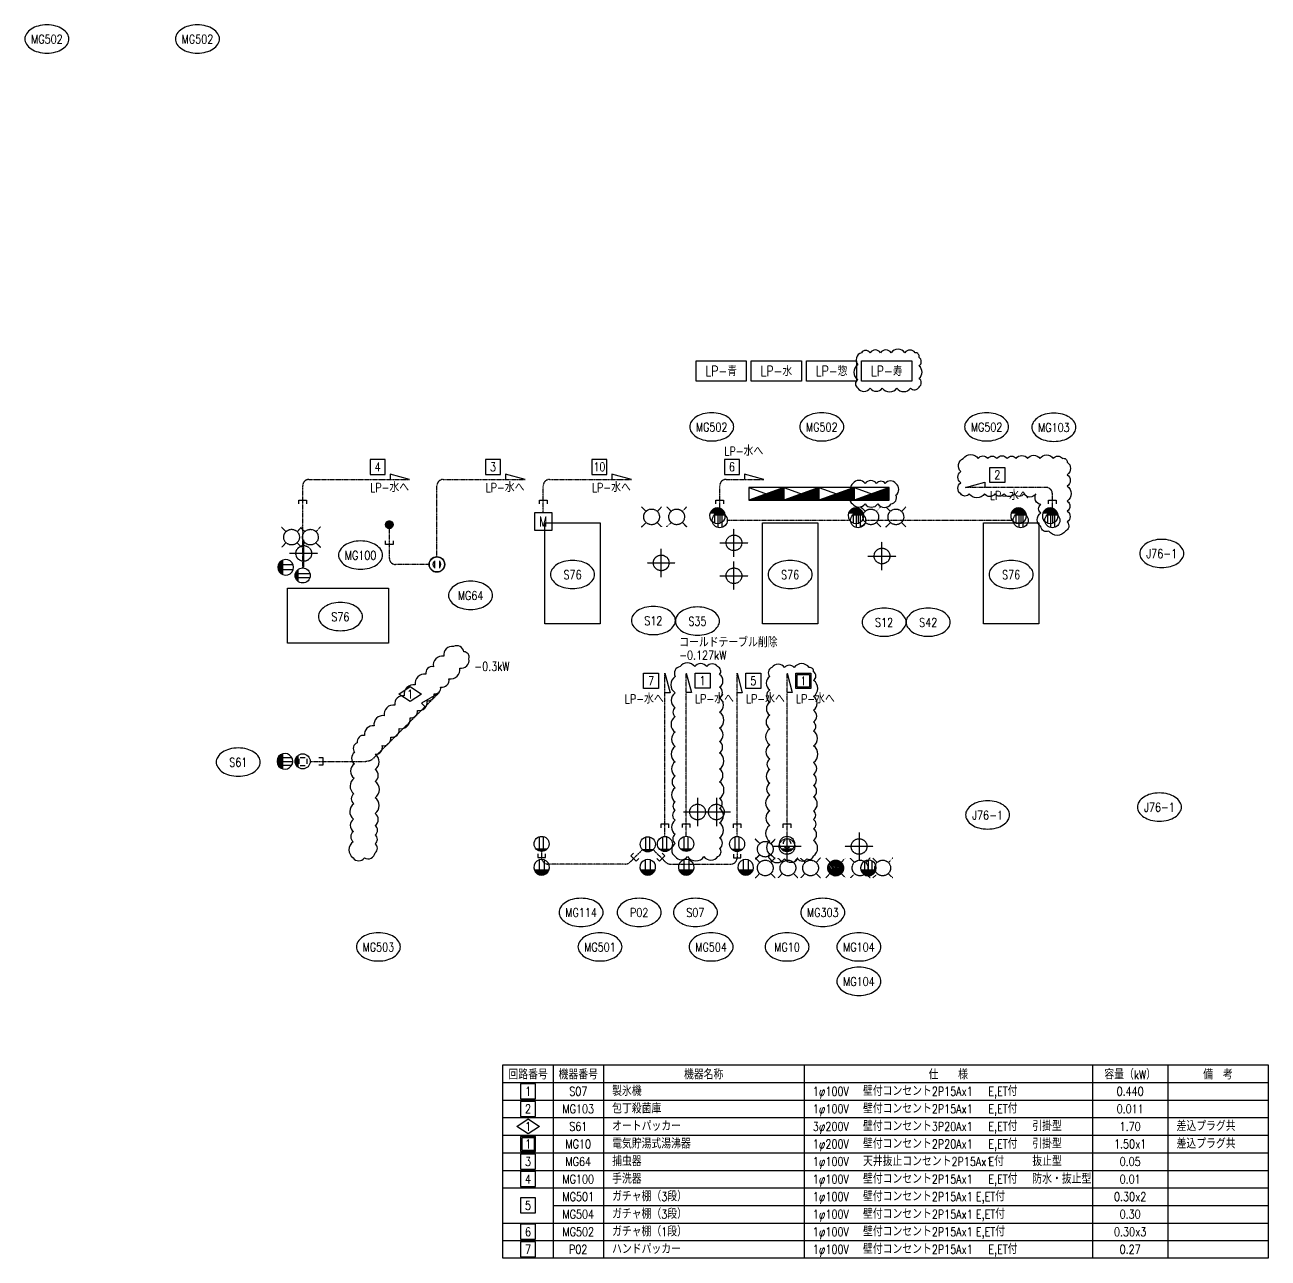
# Model space of a CAD drawing. Header units: millimetres. Extents: x -27087 to 36981, y 13799 to 34987.
# Drawn here: x 17010 to 26922, y 14482 to 24315 of the extents above; entities that cross this region are included whole.
import ezdxf
from ezdxf.enums import TextEntityAlignment as Align

# ---------------------------------------------------------------- set-up
doc = ezdxf.new("R2010")
doc.units = ezdxf.units.MM
doc.header["$LTSCALE"] = 0.2
doc.set_wipeout_variables(frame=1)
doc.linetypes.add('CENTER', pattern=[50.8, 31.75, -6.35, 6.35, -6.35])
doc.linetypes.add('HIDDEN', pattern=[9.525, 6.35, -3.175])
doc.layers.get('Defpoints').update_dxf_attribs({"color": 5})
for name, color, linetype in [('1_シンボル', 2, 'Continuous'), ('1_回路番号', 4, 'Continuous'), ('1_強調文字', 4, 'Continuous'), ('1_文字', 3, 'Continuous'), ('1_機器番号', 3, 'Continuous'), ('1_表', 7, 'Continuous'), ('1_配線_1', 1, 'Continuous'), ('1_配線_4', 1, 'CENTER'), ('A_什器', 9, 'HIDDEN')]:
    doc.layers.add(name, color=color, linetype=linetype)
doc.layers.add('1_追加変更', color=10, linetype='Continuous', plot=False)
doc.styles.get("Standard").update_dxf_attribs({"font": 'simplex.shx', "width": 0.8, "bigfont": 'extfont2.shx'})
pattern_1 = [(0, (-51500, -9750), (0, 3.175), [])]

# ---------------------------------------------------------------- blocks, each defined once
blk = doc.blocks.new('B-電灯動力盤 A')
at = {"linetype": 'ByBlock'}
h = blk.add_hatch(dxfattribs=at)
h.set_pattern_fill('LINE', color=0, style=0)
h.set_pattern_definition([(0, (-9500, -23375), (0, 3.175), [])])
h.paths.add_polyline_path([(350, 250), (-350, 0), (350, 0)])
at = {"color": 0, "linetype": 'ByBlock', "lineweight": -2}
blk.add_line((-350, 250), (350, 0), dxfattribs=at)
at = {"color": 0, "linetype": 'ByBlock'}
for p, q in [((350, 250), (-350, 0)), ((350, 250), (-350, 250)), ((-350, 250), (-350, 0)), ((350, 0), (350, 250)), ((-350, 0), (350, 0))]:
    blk.add_line(p, q, dxfattribs=at)
blk = doc.blocks.new('HAI100A')
for p, q in [((0, 112.5), (0, -112.5)), ((-112.5, 0), (112.5, 0))]:
    blk.add_line(p, q)
blk.add_circle((0, 0), 62.5)
blk = doc.blocks.new('KYUM00A')
for p, q in [((-79.5, 79.5), (-44.2, 44.2)), ((79.5, 79.5), (44.2, 44.2)), ((-44.2, -44.2), (-79.5, -79.5)), ((44.2, -44.2), (79.5, -79.5))]:
    blk.add_line(p, q)
blk.add_circle((0, 0), 62.5)
blk = doc.blocks.new('KYUY00A')
for p, q in [((-79.5, 79.5), (-44.2, 44.2)), ((-62.4, 2.6), (-2.6, 62.4)), ((-62.2, -6), (6, 62.2)), ((-61.2, 12.7), (-12.7, 61.2)), ((-61, -13.6), (13.6, 61)), ((-59, -20.5), (20.5, 59)), ((-56.9, 25.8), (-25.8, 56.9)), ((-56.5, -26.8), (26.8, 56.5)), ((-53.4, -32.5), (32.5, 53.4)), ((-49.8, -37.8), (37.8, 49.8)), ((-45.8, -42.6), (42.6, 45.8)), ((-41.3, -46.9), (46.9, 41.3)), ((-36.4, -50.8), (50.8, 36.4)), ((-31, -54.3), (54.3, 31)), ((-25.1, -57.2), (57.2, 25.1)), ((-18.7, -59.7), (59.7, 18.7)), ((-11.6, -61.4), (61.4, 11.6)), ((-3.7, -62.4), (62.4, 3.7)), ((79.5, 79.5), (44.2, 44.2)), ((-44.2, -44.2), (-79.5, -79.5)), ((5.2, -62.3), (62.3, -5.2)), ((15.9, -60.4), (60.4, -15.9)), ((30.8, -54.4), (54.4, -30.8)), ((44.2, -44.2), (79.5, -79.5))]:
    blk.add_line(p, q)
blk.add_circle((0, 0), 62.5)
blk = doc.blocks.new('INS-GJUIF')
at = {"color": 0}
blk.add_lwpolyline([(163.8, -40.1, 0.144506), (175.6, 0, 0.144506), (163.8, 40.1, 0.107176), (124.2, 79.5, 0.077741), (70.1, 103.4, 0.064924), (0, 112.5, 0.064924), (-70.1, 103.4, 0.077741), (-124.2, 79.5, 0.107176), (-163.8, 40.1, 0.144506), (-175.6, 0, 0.144506), (-163.8, -40.1, 0.107176), (-124.2, -79.5, 0.077741), (-70.1, -103.4, 0.064924), (0, -112.5, 0.064924), (70.1, -103.4, 0.077741), (124.2, -79.5, 0.107176), (163.8, -40.1)], format="xyb", dxfattribs=at)
blk = doc.blocks.new('O-ｺﾝｾﾝﾄ抜け止め')
at = {"color": 0, "linetype": 'ByBlock'}
blk.add_circle((0, 0), 150, dxfattribs=at)
for start, end in [(135, 225), (315, 45)]:
    blk.add_arc((0, 0), 80, start, end, dxfattribs=at)
blk = doc.blocks.new('O-ｺﾝｾﾝﾄW')
at = {"linetype": 'ByBlock'}
blk.add_hatch(color=0, dxfattribs=at).paths.add_polyline_path([(112, 50), (-112, 50, 0.447214)])
at = {"color": 0, "linetype": 'ByBlock'}
for p, q in [((-40, 50), (-40, 295)), ((40, 50), (40, 295)), ((-112, 50), (112, 50))]:
    blk.add_line(p, q, dxfattribs=at)
blk.add_circle((0, 150), 150, dxfattribs=at)
blk = doc.blocks.new('O-ｺﾝｾﾝﾄ引掛け3PE付')
at = {"linetype": 'ByBlock'}
h = blk.add_hatch(dxfattribs=at)
h.set_pattern_fill('LINE', color=0, style=0)
h.set_pattern_definition(pattern_1)
h.paths.add_polyline_path([(112, 50), (-112, 50, 0.447214)])
at = {"color": 0, "linetype": 'ByBlock'}
blk.add_line((-112, 50), (112, 50), dxfattribs=at)
blk.add_circle((0, 150), 150, dxfattribs=at)
for start, end in [(120, 180), (225, 315), (0, 60)]:
    blk.add_arc((0, 150), 80, start, end, dxfattribs=at)
blk = doc.blocks.new('3P20A_E')
at = {"linetype": 'ByBlock'}
h = blk.add_hatch(dxfattribs=at)
h.set_pattern_fill('LINE', color=0, style=0)
h.set_pattern_definition(pattern_1)
h.paths.add_polyline_path([(112, 50), (-112, 50, 0.447214)])
at = {"color": 0, "linetype": 'ByBlock'}
for p, q in [((-112, 50), (112, 50)), ((-80, 100), (-80, 200)), ((-50, 230), (50, 230)), ((-50, 70), (50, 70)), ((80, 100), (80, 200))]:
    blk.add_line(p, q, dxfattribs=at)
blk.add_circle((0, 150), 150, dxfattribs=at)
blk = doc.blocks.new('L-SW')
at = {"linetype": 'ByBlock'}
h = blk.add_hatch(dxfattribs=at)
h.set_pattern_fill('LINE', color=0, style=0)
h.set_pattern_definition([(0, (-30500, -9025), (0, 3.175), [])])
edge = h.paths.add_edge_path()
edge.add_arc((0, 75), 75, 0, 360)
at = {"color": 0, "linetype": 'ByBlock'}
blk.add_circle((0, 75), 75, dxfattribs=at)
blk = doc.blocks.new('水道計測')
at = {"color": 0, "linetype": 'HIDDEN'}
blk.add_lwpolyline([(-175, -175), (175, -175), (175, 175), (-175, 175)], close=True, dxfattribs=at)
at = {"color": 0, "width": 0.8}
blk.add_text('M', height=200, dxfattribs=at).set_placement((0, 0), align=Align.MIDDLE)
blk = doc.blocks.new('INS-GNCPY')
at = {"color": 0}
for p, q in [((-23.5, 37.4), (-62.5, -1.6)), ((-23.5, 46.2), (-62, 7.7)), ((-23.5, 28.6), (-61.7, -9.7)), ((-23.5, 19.7), (-60.2, -16.9)), ((-23.5, 55.1), (-59.5, 19.1)), ((-23.5, 10.9), (-57.9, -23.5)), ((-23.5, 2.1), (-55.1, -29.5)), ((-37.2, 50.2), (-50.2, 37.2)), ((-23.5, -57.9), (-23.5, 57.9)), ((59.2, 20), (-23.5, 20)), ((-23.5, -6.8), (-51.8, -35)), ((-23.5, -15.6), (-48, -40.1)), ((-23.5, -24.5), (-43.7, -44.7)), ((-23.5, -33.3), (-39, -48.8)), ((-23.5, -42.1), (-33.9, -52.5)), ((-23.5, -51), (-28.3, -55.7)), ((59.2, -20), (-23.5, -20))]:
    blk.add_line(p, q, dxfattribs=at)
for start, end in [(112.08613, 247.91387), (247.91387, 112.08613)]:
    blk.add_arc((0, 0), 62.5, start, end, dxfattribs=at)
blk = doc.blocks.new('INS-GVJ6B')
at = {"color": 0}
for p, q in [((-17.5, 44.5), (-62.5, -0.5)), ((-17.5, 53.3), (-61.9, 9)), ((-17.5, 35.6), (-61.9, -8.8)), ((-17.5, 26.8), (-60.4, -16.1)), ((-20.7, 59), (-59, 20.7)), ((-17.5, 18), (-58.2, -22.8)), ((-17.5, 9.1), (-55.5, -28.8)), ((-17.5, 0.3), (-52.2, -34.4)), ((-17.5, -60), (-17.5, 60)), ((-17.5, 30), (54.8, 30)), ((-17.5, 0), (62.5, 0)), ((-17.5, -8.6), (-48.4, -39.5)), ((-17.5, -17.4), (-44.2, -44.1)), ((-17.5, -26.2), (-39.6, -48.3)), ((-17.5, -35.1), (-34.5, -52.1)), ((-17.5, -43.9), (-29, -55.4)), ((-17.5, -52.8), (-22.9, -58.2)), ((-17.5, -30), (54.8, -30))]:
    blk.add_line(p, q, dxfattribs=at)
for start, end in [(106.2602, 253.7398), (253.7398, 106.2602)]:
    blk.add_arc((0, 0), 62.5, start, end, dxfattribs=at)
blk = doc.blocks.new('INS-GK18D')
at = {"color": 0}
for p, q in [((-30, -17.5), (-30, 54.8)), ((0, -17.5), (0, 62.5)), ((30, -17.5), (30, 54.8)), ((60, -17.5), (-60, -17.5)), ((-59, -20.7), (-20.7, -59)), ((-53.3, -17.5), (-9, -61.9)), ((-44.5, -17.5), (0.5, -62.5)), ((-35.6, -17.5), (8.8, -61.9)), ((-26.8, -17.5), (16.1, -60.4)), ((-18, -17.5), (22.8, -58.2)), ((-9.1, -17.5), (28.8, -55.5)), ((-0.3, -17.5), (34.4, -52.2)), ((8.6, -17.5), (39.5, -48.4)), ((17.4, -17.5), (44.1, -44.2)), ((26.2, -17.5), (48.3, -39.6)), ((35.1, -17.5), (52.1, -34.5)), ((43.9, -17.5), (55.4, -29)), ((52.8, -17.5), (58.2, -22.9))]:
    blk.add_line(p, q, dxfattribs=at)
for start, end in [(343.7398, 196.2602), (196.2602, 343.7398)]:
    blk.add_arc((0, 0), 62.5, start, end, dxfattribs=at)
blk = doc.blocks.new('INS-G78DR')
at = {"color": 0}
for p, q in [((-20, 59.2), (-20, -23.5)), ((20, 59.2), (20, -23.5)), ((57.9, -23.5), (-57.9, -23.5)), ((-55.1, -23.5), (-19.1, -59.5)), ((-50.2, -37.2), (-37.2, -50.2)), ((-46.2, -23.5), (-7.7, -62)), ((-37.4, -23.5), (1.6, -62.5)), ((-28.6, -23.5), (9.7, -61.7)), ((-19.7, -23.5), (16.9, -60.2)), ((-10.9, -23.5), (23.5, -57.9)), ((-2.1, -23.5), (29.5, -55.1)), ((6.8, -23.5), (35, -51.8)), ((15.6, -23.5), (40.1, -48)), ((24.5, -23.5), (44.7, -43.7)), ((33.3, -23.5), (48.8, -39)), ((42.1, -23.5), (52.5, -33.9)), ((51, -23.5), (55.7, -28.3))]:
    blk.add_line(p, q, dxfattribs=at)
for start, end in [(337.91387, 202.08613), (202.08613, 337.91387)]:
    blk.add_arc((0, 0), 62.5, start, end, dxfattribs=at)
blk = doc.blocks.new('INS-G7YEG')
at = {"color": 0}
for p, q in [((-20, 30), (-20, -30)), ((20, 30), (20, -30))]:
    blk.add_line(p, q, dxfattribs=at)
blk.add_circle((0, 0), 62.5, dxfattribs=at)
blk = doc.blocks.new('INS-G4YXN')
at = {"color": 0}
for p, q in [((-20, 59.2), (-20, -23.5)), ((20, 59.2), (20, -23.5)), ((57.9, -23.5), (-57.9, -23.5)), ((-55.1, -23.5), (-19.1, -59.5)), ((-50.2, -37.2), (-37.2, -50.2)), ((-46.2, -23.5), (-7.7, -62)), ((-37.4, -23.5), (1.6, -62.5)), ((-28.6, -23.5), (9.7, -61.7)), ((-19.7, -23.5), (16.9, -60.2)), ((-10.9, -23.5), (23.5, -57.9)), ((-2.1, -23.5), (29.5, -55.1)), ((6.8, -23.5), (35, -51.8)), ((15.6, -23.5), (40.1, -48)), ((24.5, -23.5), (44.7, -43.7)), ((33.3, -23.5), (48.8, -39)), ((42.1, -23.5), (52.5, -33.9)), ((51, -23.5), (55.7, -28.3))]:
    blk.add_line(p, q, dxfattribs=at)
for start, end in [(337.91387, 202.08613), (202.08613, 337.91387)]:
    blk.add_arc((0, 0), 62.5, start, end, dxfattribs=at)
blk = doc.blocks.new('INS-G5W98')
at = {"color": 0}
for p, q in [((-20, 59.2), (-20, -23.5)), ((20, 59.2), (20, -23.5)), ((57.9, -23.5), (-57.9, -23.5)), ((-55.1, -23.5), (-19.1, -59.5)), ((-50.2, -37.2), (-37.2, -50.2)), ((-46.2, -23.5), (-7.7, -62)), ((-37.4, -23.5), (1.6, -62.5)), ((-28.6, -23.5), (9.7, -61.7)), ((-19.7, -23.5), (16.9, -60.2)), ((-10.9, -23.5), (23.5, -57.9)), ((-2.1, -23.5), (29.5, -55.1)), ((6.8, -23.5), (35, -51.8)), ((15.6, -23.5), (40.1, -48)), ((24.5, -23.5), (44.7, -43.7)), ((33.3, -23.5), (48.8, -39)), ((42.1, -23.5), (52.5, -33.9)), ((51, -23.5), (55.7, -28.3))]:
    blk.add_line(p, q, dxfattribs=at)
for start, end in [(337.91387, 202.08613), (202.08613, 337.91387)]:
    blk.add_arc((0, 0), 62.5, start, end, dxfattribs=at)
blk = doc.blocks.new('INS-G92WH')
at = {"color": 0}
for p, q in [((-57.9, 23.5), (57.9, 23.5)), ((-51, 23.5), (-55.7, 28.3)), ((-42.1, 23.5), (-52.5, 33.9)), ((-33.3, 23.5), (-48.8, 39)), ((-24.5, 23.5), (-44.7, 43.7)), ((-15.6, 23.5), (-40.1, 48)), ((-6.8, 23.5), (-35, 51.8)), ((2.1, 23.5), (-29.5, 55.1)), ((10.9, 23.5), (-23.5, 57.9)), ((-20, -59.2), (-20, 23.5)), ((19.7, 23.5), (-16.9, 60.2)), ((28.6, 23.5), (-9.7, 61.7)), ((37.4, 23.5), (-1.6, 62.5)), ((46.2, 23.5), (7.7, 62)), ((55.1, 23.5), (19.1, 59.5)), ((20, -59.2), (20, 23.5)), ((50.2, 37.2), (37.2, 50.2))]:
    blk.add_line(p, q, dxfattribs=at)
for start, end in [(157.91387, 22.08613), (22.08613, 157.91387)]:
    blk.add_arc((0, 0), 62.5, start, end, dxfattribs=at)
blk = doc.blocks.new('INS-G565U')
at = {"color": 0}
for p, q in [((-57.9, 23.5), (57.9, 23.5)), ((-51, 23.5), (-55.7, 28.3)), ((-42.1, 23.5), (-52.5, 33.9)), ((-33.3, 23.5), (-48.8, 39)), ((-24.5, 23.5), (-44.7, 43.7)), ((-15.6, 23.5), (-40.1, 48)), ((-6.8, 23.5), (-35, 51.8)), ((2.1, 23.5), (-29.5, 55.1)), ((10.9, 23.5), (-23.5, 57.9)), ((-20, -59.2), (-20, 23.5)), ((19.7, 23.5), (-16.9, 60.2)), ((28.6, 23.5), (-9.7, 61.7)), ((37.4, 23.5), (-1.6, 62.5)), ((46.2, 23.5), (7.7, 62)), ((55.1, 23.5), (19.1, 59.5)), ((20, -59.2), (20, 23.5)), ((50.2, 37.2), (37.2, 50.2))]:
    blk.add_line(p, q, dxfattribs=at)
for start, end in [(157.91387, 22.08613), (22.08613, 157.91387)]:
    blk.add_arc((0, 0), 62.5, start, end, dxfattribs=at)
blk = doc.blocks.new('INS-GZ8LR')
at = {"color": 0}
for p, q in [((-57.9, 23.5), (57.9, 23.5)), ((-51, 23.5), (-55.7, 28.3)), ((-42.1, 23.5), (-52.5, 33.9)), ((-33.3, 23.5), (-48.8, 39)), ((-24.5, 23.5), (-44.7, 43.7)), ((-15.6, 23.5), (-40.1, 48)), ((-6.8, 23.5), (-35, 51.8)), ((2.1, 23.5), (-29.5, 55.1)), ((10.9, 23.5), (-23.5, 57.9)), ((-20, -59.2), (-20, 23.5)), ((19.7, 23.5), (-16.9, 60.2)), ((28.6, 23.5), (-9.7, 61.7)), ((37.4, 23.5), (-1.6, 62.5)), ((46.2, 23.5), (7.7, 62)), ((55.1, 23.5), (19.1, 59.5)), ((20, -59.2), (20, 23.5)), ((50.2, 37.2), (37.2, 50.2))]:
    blk.add_line(p, q, dxfattribs=at)
for start, end in [(157.91387, 22.08613), (22.08613, 157.91387)]:
    blk.add_arc((0, 0), 62.5, start, end, dxfattribs=at)
blk = doc.blocks.new('INS-G773T')
at = {"color": 0}
for p, q in [((-57.9, 23.5), (57.9, 23.5)), ((-51, 23.5), (-55.7, 28.3)), ((-42.1, 23.5), (-52.5, 33.9)), ((-33.3, 23.5), (-48.8, 39)), ((-24.5, 23.5), (-44.7, 43.7)), ((-15.6, 23.5), (-40.1, 48)), ((-6.8, 23.5), (-35, 51.8)), ((2.1, 23.5), (-29.5, 55.1)), ((10.9, 23.5), (-23.5, 57.9)), ((-20, -59.2), (-20, 23.5)), ((19.7, 23.5), (-16.9, 60.2)), ((28.6, 23.5), (-9.7, 61.7)), ((37.4, 23.5), (-1.6, 62.5)), ((46.2, 23.5), (7.7, 62)), ((55.1, 23.5), (19.1, 59.5)), ((20, -59.2), (20, 23.5)), ((50.2, 37.2), (37.2, 50.2))]:
    blk.add_line(p, q, dxfattribs=at)
for start, end in [(157.91387, 22.08613), (22.08613, 157.91387)]:
    blk.add_arc((0, 0), 62.5, start, end, dxfattribs=at)
blk = doc.blocks.new('INS-G8M19')
at = {"color": 0}
for p, q in [((-20, 59.2), (-20, -23.5)), ((20, 59.2), (20, -23.5)), ((57.9, -23.5), (-57.9, -23.5)), ((-55.1, -23.5), (-19.1, -59.5)), ((-50.2, -37.2), (-37.2, -50.2)), ((-46.2, -23.5), (-7.7, -62)), ((-37.4, -23.5), (1.6, -62.5)), ((-28.6, -23.5), (9.7, -61.7)), ((-19.7, -23.5), (16.9, -60.2)), ((-10.9, -23.5), (23.5, -57.9)), ((-2.1, -23.5), (29.5, -55.1)), ((6.8, -23.5), (35, -51.8)), ((15.6, -23.5), (40.1, -48)), ((24.5, -23.5), (44.7, -43.7)), ((33.3, -23.5), (48.8, -39)), ((42.1, -23.5), (52.5, -33.9)), ((51, -23.5), (55.7, -28.3))]:
    blk.add_line(p, q, dxfattribs=at)
for start, end in [(337.91387, 202.08613), (202.08613, 337.91387)]:
    blk.add_arc((0, 0), 62.5, start, end, dxfattribs=at)

msp = doc.modelspace()

# ---------------------------------------------------------------- linework, layer by layer
at = {"layer": '1_回路番号'}
for points in [[(20961.7, 15752), (21081.7, 15752), (21081.7, 15872), (20961.7, 15872)], [(20961.7, 15612), (21081.7, 15612), (21081.7, 15732), (20961.7, 15732)], [(21021.7, 15472), (20931.7, 15532), (21021.7, 15592), (21111.7, 15532), (21021.7, 15472)], [(20961.7, 15332), (21081.7, 15332), (21081.7, 15452), (20961.7, 15452)], [(20971.7, 15342), (21071.7, 15342), (21071.7, 15442), (20971.7, 15442)], [(20961.7, 15192), (21081.7, 15192), (21081.7, 15312), (20961.7, 15312)], [(20961.7, 15052), (21081.7, 15052), (21081.7, 15172), (20961.7, 15172)], [(20961.7, 14842), (21081.7, 14842), (21081.7, 14962), (20961.7, 14962)], [(20961.7, 14632), (21081.7, 14632), (21081.7, 14752), (20961.7, 14752)], [(20961.7, 14492), (21081.7, 14492), (21081.7, 14612), (20961.7, 14612)]]:
    msp.add_lwpolyline(points, close=True, dxfattribs=at)
at = {"layer": '1_表', "color": 3}
for p, q in [((21221.7, 16022), (21221.7, 14482)), ((21621.7, 16022), (21621.7, 14482)), ((23221.7, 16022), (23221.7, 14482)), ((25521.7, 16022), (25521.7, 14482)), ((26121.7, 16022), (26121.7, 14482))]:
    msp.add_line(p, q, dxfattribs=at)
at = {"layer": '1_表'}
for p, q in [((20821.7, 15882), (26921.7, 15882)), ((20821.7, 15742), (26921.7, 15742)), ((20821.7, 15602), (26921.7, 15602)), ((20821.7, 15462), (26921.7, 15462)), ((20821.7, 15322), (26921.7, 15322)), ((20821.7, 15182), (26921.7, 15182)), ((20821.7, 15042), (26921.7, 15042)), ((21221.7, 14902), (26921.7, 14902)), ((20821.7, 14762), (26921.7, 14762)), ((20821.7, 14622), (26921.7, 14622))]:
    msp.add_line(p, q, dxfattribs=at)
at = {"layer": '1_表', "color": 2}
msp.add_lwpolyline([(26921.7, 16022), (26921.7, 14482), (20821.7, 14482), (20821.7, 16022)], close=True, dxfattribs=at)
at = {"layer": '1_追加変更'}
for points in [[(23608.7, 20495.4, 0.520567), (23708.3, 20495.4, 0.520567), (23809.8, 20495.4, 0.520567), (23915.2, 20495.4, 0.520567), (23953.8, 20565.1, 0.520567), (23953.4, 20657.5, 0.520567), (23869.3, 20657.5, 0.520567), (23800.5, 20657.5, 0.520567), (23708.4, 20657.5, 0.520567), (23611.3, 20657.5, 0.520567), (23608.7, 20590.2, 0.520567)], [(22194.2, 17683.6, 0.520567), (22293.9, 17683.6, 0.520567), (22423.8, 17683.6, 0.520567), (22535.7, 17683.6, 0.520567), (22549, 17748.9, 0.520567), (22549, 17832.9, 0.520567), (22549, 17953, 0.520567), (22549, 18067.5, 0.520567), (22549, 18147.7, 0.520567), (22549, 18280.5, 0.520567), (22549, 18381.2, 0.520567), (22549, 18509.8, 0.520567), (22549, 18601.2, 0.520567), (22549, 18706.8, 0.520567), (22549, 18835.2, 0.520567), (22549, 18948.1, 0.520567), (22549, 19033.8, 0.520567), (22549, 19135.2, 0.520567), (22532.3, 19197.8, 0.520567), (22445.8, 19197.8, 0.520567), (22350, 19197.8, 0.520567), (22233.6, 19197.8, 0.520567), (22194.2, 19119.6, 0.520567), (22194.2, 18988.2, 0.520567), (22194.2, 18870.3, 0.520567), (22194.2, 18800.1, 0.520567), (22194.2, 18674.6, 0.520567), (22194.2, 18562.2, 0.520567), (22194.2, 18438, 0.520567), (22194.2, 18326.5, 0.520567), (22194.2, 18232.8, 0.520567), (22194.2, 18120.2, 0.520567), (22194.2, 18053, 0.520567), (22194.2, 17972.7, 0.520567), (22194.2, 17862.2, 0.520567), (22194.2, 17787.6, 0.520567)]]:
    msp.add_lwpolyline(points, format="xyb", close=True, dxfattribs=at)
at = {"layer": '1_配線_1'}
for points in [[(20077.4, 20690.3), (19922.8, 20731.8), (19922.8, 20690.3)], [(20997.5, 20690.3), (20842.9, 20731.8), (20842.9, 20690.3)], [(21845.2, 20690.3), (21690.7, 20731.8), (21690.7, 20690.3)], [(22901, 20690.3), (22746.5, 20731.8), (22746.5, 20690.3)], [(24508.4, 20626.9), (24663, 20668.3), (24663, 20626.9)], [(19194.8, 20494.9), (19194.8, 20524.9), (19254.8, 20524.9), (19254.8, 20494.9)], [(21112.6, 20494.9), (21112.6, 20524.9), (21172.6, 20524.9), (21172.6, 20494.9)], [(22519.7, 20494.9), (22519.7, 20524.9), (22579.7, 20524.9), (22579.7, 20494.9)], [(25171.4, 20494.9), (25171.4, 20524.9), (25231.4, 20524.9), (25231.4, 20494.9)], [(19945.6, 20200.6), (19945.6, 20170.6), (19885.6, 20170.6), (19885.6, 20200.6)], [(22112.6, 19144.8), (22154, 18990.3), (22112.6, 18990.3)], [(22282.5, 19145.9), (22324, 18991.4), (22282.5, 18991.4)], [(22688.4, 19144.8), (22729.8, 18990.3), (22688.4, 18990.3)], [(23086.4, 19145.9), (23127.8, 18991.4), (23086.4, 18991.4)], [(20309.6, 18987.6), (20171, 18907.6), (20200.3, 18878.3)], [(19354.8, 18472.8), (19384.8, 18472.8), (19384.8, 18412.8), (19354.8, 18412.8)], [(22082.5, 17913.9), (22082.5, 17943.9), (22142.5, 17943.9), (22142.5, 17913.9)], [(22252.5, 17915), (22252.5, 17945), (22312.5, 17945), (22312.5, 17915)], [(22658.4, 17913.9), (22658.4, 17943.9), (22718.4, 17943.9), (22718.4, 17913.9)], [(23056.3, 17914), (23056.3, 17944), (23116.3, 17944), (23116.3, 17914)], [(21099.6, 17704.9), (21099.6, 17674.9), (21159.6, 17674.9), (21159.6, 17704.9)], [(21863.1, 17710.7), (21841.9, 17689.5), (21884.4, 17647), (21905.6, 17668.3)], [(22089.5, 17710.7), (22110.7, 17689.5), (22068.3, 17647), (22047.1, 17668.3)], [(22658.4, 17703.9), (22658.4, 17673.9), (22718.4, 17673.9), (22718.4, 17703.9)]]:
    msp.add_lwpolyline(points, dxfattribs=at)
at = {"layer": '1_配線_4'}
for p, q in [((19224.8, 19984.9), (19224.8, 20640.3)), ((19274.8, 20690.3), (20077.4, 20690.3)), ((20294.9, 20072.7), (20294.9, 20640.3)), ((20344.9, 20690.3), (20997.5, 20690.3)), ((21142.6, 20424.9), (21142.6, 20640.3)), ((21192.6, 20690.3), (21845.2, 20690.3)), ((22549.7, 20424.9), (22549.7, 20640.3)), ((22599.7, 20690.3), (22901, 20690.3)), ((25151.4, 20626.9), (24508.4, 20626.9)), ((25201.4, 20424.9), (25201.4, 20576.9)), ((22609.7, 20364.9), (23592.5, 20364.9)), ((23712.5, 20364.9), (24889.1, 20364.9)), ((19915.5, 20300.6), (19915.5, 20062.7)), ((20234.9, 20012.7), (19965.5, 20012.7)), ((22112.6, 17843.9), (22112.6, 19144.8)), ((22282.5, 17845), (22282.5, 19145.9)), ((22688.4, 17843.9), (22688.4, 19144.8)), ((23086.4, 17845), (23086.4, 19145.9)), ((19794.1, 18472.1), (20309.6, 18987.6)), ((19284.8, 18442.8), (19723.4, 18442.8)), ((21129.6, 17724.9), (21129.6, 17673.9)), ((21933.9, 17738.9), (21833.5, 17638.5)), ((22018.8, 17738.9), (22119.2, 17638.5)), ((22688.4, 17723.9), (22688.4, 17673.9)), ((21798.1, 17623.9), (21179.6, 17623.9)), ((22154.5, 17623.9), (22638.4, 17623.9))]:
    msp.add_line(p, q, dxfattribs=at)
for centre, radius, start, end in [((19274.8, 20640.3), 50, 90, 180), ((20344.9, 20640.3), 50, 90, 180), ((21192.6, 20640.3), 50, 90, 180), ((22599.7, 20640.3), 50, 90, 180), ((25151.4, 20576.9), 50, 0, 90), ((19965.5, 20062.7), 50, 180, 270), ((19723.4, 18542.8), 100, 270, 315), ((21179.6, 17673.9), 50, 180, 270), ((22638.4, 17673.9), 50, 270, 0), ((21798.1, 17673.9), 50, 270, 315), ((22154.5, 17673.9), 50, 225, 270)]:
    msp.add_arc(centre, radius, start, end, dxfattribs=at)
at = {"layer": 'A_什器', "linetype": 'Continuous'}
for points in [[(21156.5, 19538.6), (21156.5, 20344.6), (21596.5, 20344.6), (21596.5, 19538.6)], [(22891.4, 19538.6), (22891.4, 20344.6), (23331.4, 20344.6), (23331.4, 19538.6)], [(24653.3, 19538.6), (24653.3, 20344.6), (25093.3, 20344.6), (25093.3, 19538.6)], [(19909.4, 19384.2), (19103.4, 19384.2), (19103.4, 19824.2), (19909.4, 19824.2)]]:
    msp.add_lwpolyline(points, close=True, dxfattribs=at)

# ---------------------------------------------------------------- block references
at = {"layer": '1_シンボル', "linetype": 'Continuous', "xscale": 0.4, "yscale": 0.4, "zscale": 0.4}
for p in [(22920.8, 20525), (23200.8, 20525), (23480.8, 20525), (23760.8, 20525)]:
    msp.add_blockref('B-電灯動力盤 A', p, dxfattribs=at)
at = {"layer": '1_シンボル', "color": 7, "xscale": 0.4, "yscale": 0.4, "zscale": 0.4}
msp.add_blockref('水道計測', (21142.6, 20354.9), dxfattribs=at)
at = {"layer": '1_シンボル', "linetype": 'Continuous', "lineweight": 0, "xscale": 0.4, "yscale": 0.4, "zscale": 0.4}
for p, rotation in [((22549.7, 20424.9), 180), ((23652.5, 20424.9), 180), ((24949.1, 20424.9), 180), ((25201.4, 20424.9), 180), ((19164.8, 19924.9), 270)]:
    msp.add_blockref('O-ｺﾝｾﾝﾄW', p, dxfattribs=dict(at, rotation=rotation))
at = {"layer": '1_シンボル', "xscale": 0.4, "yscale": 0.4, "zscale": 0.4}
for name, p in [('L-SW', (19915.5, 20300.6)), ('O-ｺﾝｾﾝﾄ抜け止め', (20294.9, 20012.7))]:
    msp.add_blockref(name, p, dxfattribs=at)
at = {"layer": '1_シンボル', "xscale": 0.4, "yscale": 0.4, "zscale": 0.4, "rotation": 270}
msp.add_blockref('3P20A_E', (19164.8, 18442.8), dxfattribs=at)
at = {"layer": '1_シンボル', "linetype": 'Continuous', "lineweight": 0, "xscale": 0.4, "yscale": 0.4, "zscale": 0.4}
for p in [(21129.6, 17724.9), (21976.3, 17721.3), (22112.6, 17723.9), (22282.5, 17725), (22688.4, 17723.9)]:
    msp.add_blockref('O-ｺﾝｾﾝﾄW', p, dxfattribs=at)
at = {"layer": '1_シンボル', "lineweight": -2, "xscale": 0.4, "yscale": 0.4, "zscale": 0.4}
msp.add_blockref('O-ｺﾝｾﾝﾄ引掛け3PE付', (23086.4, 17725), dxfattribs=at)
at = {"layer": '1_機器番号'}
for p in [(17185.6, 24202.2), (18385.6, 24202.2), (22485.6, 21109.7), (23362.9, 21109.7), (24677.3, 21109.7), (25213.5, 21106.3), (19686.1, 20087.2), (26073.5, 20100.2), (21376.2, 19932.6), (23111.1, 19932.6), (24873, 19932.6), (20563.4, 19766.4), (19525.5, 19596.8), (22020.8, 19565.6), (22372.1, 19561.1), (23860.2, 19552.3), (24211.5, 19552.3), (18711, 18436.9), (26055, 18078.3), (24685.4, 18015.5), (21444.4, 17238.7), (21907.7, 17238.7), (22355.7, 17238.7), (23371.2, 17238.7), (19828.3, 16963.7), (21595.1, 16963.7), (22480.7, 16963.7), (23086.4, 16963.7), (23659.2, 16963.7), (23659.2, 16688.7)]:
    msp.add_blockref('INS-GJUIF', p, dxfattribs=at)
at = {"layer": 'A_什器'}
for name, p, rotation in [('KYUM00A', (22006.2, 20392), 90), ('KYUM00A', (22206.2, 20392), 90), ('KYUM00A', (23753.9, 20392), 89.99999999999999), ('KYUM00A', (23953.9, 20392), 89.99999999999999), ('HAI100A', (22663.1, 20185), 90), ('HAI100A', (19233.3, 20100.3, -250), 180), ('HAI100A', (22083.1, 20025), 90), ('HAI100A', (23843.2, 20080), 89.99999999999999), ('HAI100A', (22663.1, 19922.5), 90), ('HAI100A', (22372.9, 18038.9), 269.9999999999999), ('HAI100A', (22522.9, 18038.9), 269.9999999999999), ('HAI100A', (23085.6, 17763.9), 269.9999999999999), ('HAI100A', (23660.6, 17763.9), 269.9999999999999), ('KYUM00A', (22912.7, 17742.6), 269.9999999999999), ('KYUM00A', (22912.7, 17592.6), 269.9999999999999), ('KYUM00A', (23093.3, 17592.6), 269.9999999999999), ('KYUM00A', (23273.9, 17592.6), 269.9999999999999), ('KYUY00A', (23473.9, 17592.6), 269.9999999999999), ('KYUM00A', (23668.3, 17592.6), 269.9999999999999), ('KYUM00A', (23848.9, 17592.6), 269.9999999999999)]:
    msp.add_blockref(name, p, dxfattribs=dict(at, rotation=rotation))
for p in [(19136.2, 20230.3), (19286.2, 20230.3)]:
    msp.add_blockref('KYUM00A', p, dxfattribs=at)
at = {"layer": 'Defpoints'}
for name, p in [('INS-G92WH', (22531.8, 20401.4)), ('INS-G565U', (23635.2, 20401.3)), ('INS-GZ8LR', (24931.8, 20401.3)), ('INS-G773T', (25184.1, 20401.3)), ('INS-GNCPY', (19089.3, 19989.9)), ('INS-G7YEG', (20294.9, 20012.7)), ('INS-GVJ6B', (19083.3, 18442.8)), ('INS-G5W98', (21129.6, 17598.5)), ('INS-G4YXN', (21976.3, 17598.5)), ('INS-G8M19', (22282.5, 17598.5)), ('INS-G78DR', (22757, 17598.5)), ('INS-GK18D', (23735.3, 17592.5))]:
    msp.add_blockref(name, p, dxfattribs=at)

# ---------------------------------------------------------------- texts
at = {"layer": '1_回路番号', "width": 0.8}
for s, p in [('1', (21021.7, 15812)), ('2', (21021.7, 15672)), ('1', (21021.7, 15532)), ('1', (21021.7, 15392)), ('3', (21021.7, 15252)), ('4', (21021.7, 15112)), ('5', (21021.7, 14902)), ('6', (21021.7, 14692)), ('7', (21021.7, 14552))]:
    msp.add_text(s, height=70, dxfattribs=at).set_placement(p, align=Align.MIDDLE)
at = {"layer": '1_文字', "width": 0.8}
for s, p in [('LP-水へ', (19762.8, 20590.3)), ('LP-水へ', (20682.9, 20590.3)), ('LP-水へ', (21530.7, 20590.3)), ('LP-水へ', (24703, 20526.9)), ('LP-水へ', (22352.5, 18905.9)), ('LP-水へ', (23156.4, 18905.9)), ('製氷機', (21691.7, 15777)), ('1φ100V', (23291.7, 15777)), ('壁付コンセント2P15Ax1', (23691.7, 15777)), ('E,ET付', (24691.7, 15777)), ('包丁殺菌庫', (21691.7, 15637)), ('1φ100V', (23291.7, 15637)), ('壁付コンセント2P15Ax1', (23691.7, 15637)), ('E,ET付', (24691.7, 15637)), ('オートパッカー', (21691.7, 15497)), ('3φ200V', (23291.7, 15497)), ('壁付コンセント3P20Ax1', (23691.7, 15497)), ('E,ET付', (24691.7, 15497)), ('引掛型', (25041.7, 15497)), ('差込プラグ共', (26191.7, 15497)), ('電気貯湯式湯沸器', (21691.7, 15357)), ('1φ200V', (23291.7, 15357)), ('壁付コンセント2P20Ax1', (23691.7, 15357)), ('E,ET付', (24691.7, 15357)), ('引掛型', (25041.7, 15357)), ('差込プラグ共', (26191.7, 15357)), ('捕虫器', (21691.7, 15217)), ('1φ100V', (23291.7, 15217)), ('天井抜止コンセント2P15Ax1', (23691.7, 15217)), ('E付', (24691.7, 15217)), ('抜止型', (25041.7, 15217)), ('手洗器', (21691.7, 15077)), ('1φ100V', (23291.7, 15077)), ('壁付コンセント2P15Ax1', (23691.7, 15077)), ('E,ET付', (24691.7, 15077)), ('防水・抜止型', (25041.7, 15077)), ('ガチャ棚（3段）', (21691.7, 14937)), ('1φ100V', (23291.7, 14937)), ('壁付コンセント2P15Ax1', (23691.7, 14937)), ('E,ET付', (24591.7, 14937)), ('ガチャ棚（3段）', (21691.7, 14797)), ('壁付コンセント2P15Ax1', (23691.7, 14797)), ('E,ET付', (24591.7, 14797)), ('1φ100V', (23291.7, 14797)), ('ガチャ棚（1段）', (21691.7, 14657)), ('1φ100V', (23291.7, 14657)), ('壁付コンセント2P15Ax1', (23691.7, 14657)), ('E,ET付', (24591.7, 14657)), ('ハンドパッカー', (21691.7, 14517)), ('1φ100V', (23291.7, 14517)), ('壁付コンセント2P15Ax1', (23691.7, 14517)), ('E,ET付', (24691.7, 14517))]:
    msp.add_text(s, height=70, dxfattribs=at).set_placement(p)
for s, p in [('回路番号', (21021.7, 15952)), ('機器番号', (21421.7, 15952)), ('機器名称', (22421.7, 15952)), ('仕\u3000\u3000様', (24371.7, 15952)), ('容量（kW）', (25821.7, 15952)), ('備\u3000考', (26521.7, 15952)), ('S07', (21421.7, 15812)), ('0.440', (25821.7, 15812)), ('MG103', (21421.7, 15672)), ('0.011', (25821.7, 15672)), ('S61', (21421.7, 15532)), ('1.70', (25821.7, 15532)), ('MG10', (21421.7, 15392)), ('1.50x1', (25821.7, 15392)), ('MG64', (21421.7, 15252)), ('0.05', (25821.7, 15252)), ('MG100', (21421.7, 15112)), ('0.01', (25821.7, 15112)), ('MG501', (21421.7, 14972)), ('0.30x2', (25821.7, 14972)), ('MG504', (21421.7, 14832)), ('0.30', (25821.7, 14832)), ('MG502', (21421.7, 14692)), ('0.30x3', (25821.7, 14692)), ('P02', (21421.7, 14552)), ('0.27', (25821.7, 14552))]:
    msp.add_text(s, height=70, dxfattribs=at).set_placement(p, align=Align.MIDDLE)
at = {"layer": '1_機器番号', "width": 0.8}
for s, p in [('MG502', (17185.6, 24165.5)), ('MG502', (18385.6, 24165.5)), ('MG502', (22485.6, 21073)), ('MG502', (23362.9, 21073)), ('MG502', (24677.3, 21073)), ('MG103', (25213.5, 21069.6)), ('J76-1', (26073.5, 20063.4)), ('MG100', (19686.1, 20050.4)), ('S76', (21376.2, 19895.8)), ('S76', (23111.1, 19895.8)), ('S76', (24873, 19895.8)), ('MG64', (20563.4, 19729.6)), ('S76', (19525.5, 19560)), ('S12', (22020.8, 19528.8)), ('S35', (22372.1, 19524.3)), ('S12', (23860.2, 19515.5)), ('S42', (24211.5, 19515.5)), ('S61', (18711, 18400.1)), ('J76-1', (24685.4, 17978.7)), ('J76-1', (26055, 18041.6)), ('MG114', (21444.4, 17201.9)), ('P02', (21907.7, 17201.9)), ('S07', (22355.7, 17201.9)), ('MG303', (23371.2, 17201.9)), ('MG503', (19828.3, 16926.9)), ('MG501', (21595.1, 16926.9)), ('MG504', (22480.7, 16926.9)), ('MG10', (23086.4, 16926.9)), ('MG104', (23659.2, 16926.9)), ('MG104', (23659.2, 16651.9))]:
    msp.add_text(s, height=70, dxfattribs=at).set_placement(p, align=Align.CENTER)
at = {"layer": '1_追加変更', "width": 0.8}
for s, p in [('コールドテーブル削除', (22226.5, 19353.8)), ('-0.3kW', (20593.2, 19165)), ('-0.127kW', (22226.5, 19253.8))]:
    msp.add_text(s, height=70, dxfattribs=at).set_placement(p)

# ---------------------------------------------------------------- wipeouts: each hides what was drawn before it
msp.add_wipeout([(22780.8, 21655), (23220.8, 21655), (23220.8, 21455), (22780.8, 21455)])

# ---------------------------------------------------------------- next in the draw order: linework, layer by layer
at = {"layer": '1_強調文字'}
msp.add_lwpolyline([(22800.8, 21635), (23200.8, 21635), (23200.8, 21475), (22800.8, 21475)], close=True, dxfattribs=at)

# ---------------------------------------------------------------- next in the draw order: texts
at = {"layer": '1_強調文字', "width": 0.8}
msp.add_text('LP-水', height=80, dxfattribs=at).set_placement((23000.8, 21555), align=Align.MIDDLE_CENTER)

# ---------------------------------------------------------------- next in the draw order: wipeouts: each hides what was drawn before it
for points in [[(19752.8, 20720.3), (19892.8, 20720.3), (19892.8, 20860.3), (19752.8, 20860.3)], [(20672.9, 20720.3), (20812.9, 20720.3), (20812.9, 20860.3), (20672.9, 20860.3)], [(21520.7, 20720.3), (21660.7, 20720.3), (21660.7, 20860.3), (21520.7, 20860.3)], [(22576.5, 20720.3), (22716.5, 20720.3), (22716.5, 20860.3), (22576.5, 20860.3)], [(24693, 20656.9), (24833, 20656.9), (24833, 20796.9), (24693, 20796.9)], [(21932.6, 19014.8), (22072.6, 19014.8), (22072.6, 19154.8), (21932.6, 19154.8)], [(22342.5, 19015.9), (22482.5, 19015.9), (22482.5, 19155.9), (22342.5, 19155.9)], [(22748.4, 19014.8), (22888.4, 19014.8), (22888.4, 19154.8), (22748.4, 19154.8)], [(20080.8, 18907.1), (19972.7, 18979.1), (20080.8, 19051.2), (20188.8, 18979.1)]]:
    msp.add_wipeout(points)

# ---------------------------------------------------------------- next in the draw order: linework, layer by layer
at = {"layer": '1_回路番号'}
for points in [[(19762.8, 20730.3), (19882.8, 20730.3), (19882.8, 20850.3), (19762.8, 20850.3)], [(20682.9, 20730.3), (20802.9, 20730.3), (20802.9, 20850.3), (20682.9, 20850.3)], [(21530.7, 20730.3), (21650.7, 20730.3), (21650.7, 20850.3), (21530.7, 20850.3)], [(22586.5, 20730.3), (22706.5, 20730.3), (22706.5, 20850.3), (22586.5, 20850.3)], [(24823, 20666.9), (24703, 20666.9), (24703, 20786.9), (24823, 20786.9)], [(22062.6, 19024.8), (21942.6, 19024.8), (21942.6, 19144.8), (22062.6, 19144.8)], [(22472.5, 19025.9), (22352.5, 19025.9), (22352.5, 19145.9), (22472.5, 19145.9)], [(22878.4, 19024.8), (22758.4, 19024.8), (22758.4, 19144.8), (22878.4, 19144.8)], [(20080.8, 18919.1), (19990.8, 18979.1), (20080.8, 19039.1), (20170.8, 18979.1), (20080.8, 18919.1)]]:
    msp.add_lwpolyline(points, close=True, dxfattribs=at)
at = {"layer": '1_追加変更'}
for points in [[(24470.9, 20575.9, -0.520567), (24470.9, 20664.4, -0.520567), (24470.9, 20752.6, -0.520567), (24491.7, 20857.6, -0.520567), (24610.2, 20857.6, -0.520567), (24686.3, 20857.6, -0.520567), (24758.5, 20857.6, -0.520567), (24841.4, 20857.6, -0.520567), (24912.7, 20857.6, -0.520567), (25004.3, 20857.6, -0.520567), (25102.3, 20857.6, -0.520567), (25209.2, 20857.6, -0.520567), (25281.6, 20857.6, -0.520567), (25320.4, 20828.3, -0.520567), (25320.4, 20728, -0.520567), (25320.4, 20636.9, -0.520567), (25320.4, 20517.7, -0.520567), (25320.4, 20437.2, -0.520567), (25320.4, 20351.2, -0.520567), (25305.3, 20278.3, -0.520567), (25173.4, 20278.3, -0.520567), (25109.6, 20315.3, -0.520567), (25109.6, 20423, -0.520567), (25109.6, 20489.9, -0.520567), (25070.9, 20574.7, -0.520567), (24974.1, 20574.9, -0.520567), (24897.1, 20575.1, -0.520567), (24817, 20575.2, -0.520567), (24743.3, 20575.4, -0.520567), (24660.7, 20575.6, -0.520567), (24538.6, 20575.8, -0.520567), (24470.9, 20575.9, -0.520567)], [(19626.4, 17673.2, 0.520567), (19716.6, 17673.2, 0.520567), (19802.2, 17713.4, 0.520567), (19802.2, 17785.6, 0.520567), (19802.2, 17855.8, 0.520567), (19802.2, 17931.2, 0.520567), (19802.2, 18027, 0.520567), (19802.2, 18153, 0.520567), (19802.2, 18283, 0.520567), (19802.2, 18378, 0.520567), (19802.2, 18498.8, 0.520567), (19858.3, 18567.9, 0.520567), (19926.6, 18636.1, 0.520567), (19994.5, 18704, 0.520567), (20081.4, 18790.9, 0.520567), (20139, 18848.6, 0.520567), (20216.8, 18926.3, 0.520567), (20272.5, 18982, 0.520567), (20324.8, 19034.3, 0.520567), (20391, 19100.5, 0.520567), (20476.6, 19186.1, 0.520567), (20550.7, 19260.3, 0.520567), (20509.2, 19315.6, 0.520567), (20428, 19358.7, 0.520567), (20350.2, 19280.9, 0.520567), (20266.4, 19197.1, 0.520567), (20206.3, 19137, 0.520567), (20122.5, 19053.2, 0.520567), (20034.7, 18965.4, 0.520567), (19960.3, 18891, 0.520567), (19875.5, 18806.2, 0.520567), (19794.1, 18724.8, 0.520567), (19718.8, 18649.5, 0.520567), (19659.7, 18590.4, 0.520567), (19638.6, 18514, 0.520567), (19637.2, 18422.4, 0.520567), (19635.6, 18307.9, 0.520567), (19633.8, 18185, 0.520567), (19632.6, 18104.8, 0.520567), (19630.9, 17982.1, 0.520567), (19629.4, 17882.9, 0.520567), (19628.3, 17802.1, 0.520567), (19626.4, 17673.2, 0.520567)]]:
    msp.add_lwpolyline(points, format="xyb", dxfattribs=at)
msp.add_lwpolyline([(22948, 17666.1, 0.520567), (23065.3, 17666.1, 0.520567), (23173.2, 17666.1, 0.520567), (23243, 17666.1, 0.520567), (23298, 17688.7, 0.520567), (23298, 17812.9, 0.520567), (23298, 17905.3, 0.520567), (23298, 17979.8, 0.520567), (23298, 18046.6, 0.520567), (23298, 18159.3, 0.520567), (23298, 18250.3, 0.520567), (23298, 18338.2, 0.520567), (23298, 18433.4, 0.520567), (23298, 18565.8, 0.520567), (23298, 18684.7, 0.520567), (23298, 18755.8, 0.520567), (23298, 18849.8, 0.520567), (23298, 18961, 0.520567), (23298, 19088.1, 0.520567), (23298, 19157, 0.520567), (23263.7, 19190.2, 0.520567), (23141.9, 19190.2, 0.520567), (23067.2, 19190.2, 0.520567), (22964.2, 19190.2, 0.520567), (22948, 19119.5, 0.520567), (22948, 19012.9, 0.520567), (22948, 18913.6, 0.520567), (22948, 18811.8, 0.520567), (22948, 18700.7, 0.520567), (22948, 18575.6, 0.520567), (22948, 18461.6, 0.520567), (22948, 18377.6, 0.520567), (22948, 18269, 0.520567), (22948, 18173.3, 0.520567), (22948, 18048.9, 0.520567), (22948, 17931.9, 0.520567), (22948, 17805.8, 0.520567), (22948, 17706.2, 0.520567)], format="xyb", close=True, dxfattribs=at)

# ---------------------------------------------------------------- next in the draw order: texts
at = {"layer": '1_回路番号', "width": 0.8}
for s, p in [('4', (19822.8, 20790.3)), ('3', (20742.9, 20790.3)), ('10', (21590.7, 20790.3)), ('6', (22646.5, 20790.3)), ('2', (24763, 20726.9)), ('7', (22002.6, 19084.8)), ('1', (22412.5, 19085.9)), ('5', (22818.4, 19084.8)), ('1', (20080.8, 18979.1))]:
    msp.add_text(s, height=70, dxfattribs=at).set_placement(p, align=Align.MIDDLE)
at = {"layer": '1_文字', "width": 0.8}
for p in [(22586.5, 20880.3), (21792.6, 18904.8), (22758.4, 18905.9)]:
    msp.add_text('LP-水へ', height=70, dxfattribs=at).set_placement(p)

# ---------------------------------------------------------------- next in the draw order: wipeouts: each hides what was drawn before it
for points in [[(22340.8, 21655), (22780.8, 21655), (22780.8, 21455), (22340.8, 21455)], [(23220.8, 21655), (23660.8, 21655), (23660.8, 21455), (23220.8, 21455)]]:
    msp.add_wipeout(points)

# ---------------------------------------------------------------- next in the draw order: linework, layer by layer
at = {"layer": '1_強調文字'}
for points in [[(22360.8, 21635), (22760.8, 21635), (22760.8, 21475), (22360.8, 21475)], [(23240.8, 21635), (23640.8, 21635), (23640.8, 21475), (23240.8, 21475)]]:
    msp.add_lwpolyline(points, close=True, dxfattribs=at)

# ---------------------------------------------------------------- next in the draw order: texts
at = {"layer": '1_強調文字', "width": 0.8}
for s, p in [('LP-青', (22560.8, 21555)), ('LP-惣', (23440.8, 21555))]:
    msp.add_text(s, height=80, dxfattribs=at).set_placement(p, align=Align.MIDDLE_CENTER)

# ---------------------------------------------------------------- next in the draw order: wipeouts: each hides what was drawn before it
msp.add_wipeout([(23146.4, 19014.8), (23286.4, 19014.8), (23286.4, 19154.8), (23146.4, 19154.8)])

# ---------------------------------------------------------------- next in the draw order: linework, layer by layer
at = {"layer": '1_回路番号'}
for points in [[(23276.4, 19024.8), (23156.4, 19024.8), (23156.4, 19144.8), (23276.4, 19144.8)], [(23266.4, 19034.8), (23166.4, 19034.8), (23166.4, 19134.8), (23266.4, 19134.8)]]:
    msp.add_lwpolyline(points, close=True, dxfattribs=at)

# ---------------------------------------------------------------- next in the draw order: texts
at = {"layer": '1_回路番号', "width": 0.8}
msp.add_text('1', height=70, dxfattribs=at).set_placement((23216.4, 19084.8), align=Align.MIDDLE)

# ---------------------------------------------------------------- next in the draw order: wipeouts: each hides what was drawn before it
msp.add_wipeout([(23660.8, 21655), (24100.8, 21655), (24100.8, 21455), (23660.8, 21455)])

# ---------------------------------------------------------------- next in the draw order: linework, layer by layer
at = {"layer": '1_強調文字'}
msp.add_lwpolyline([(23680.8, 21635), (24080.8, 21635), (24080.8, 21475), (23680.8, 21475)], close=True, dxfattribs=at)
at = {"layer": '1_追加変更'}
msp.add_lwpolyline([(23649.4, 21418.8, 0.520567), (23749, 21418.8, 0.520567), (23845.3, 21418.8, 0.520567), (23962.5, 21418.8, 0.520567), (24071.7, 21418.8, 0.520567), (24138.3, 21426.4, 0.520567), (24138.3, 21497.1, 0.520567), (24138.3, 21594.1, 0.520567), (24138.3, 21663.5, 0.520567), (24108, 21701, 0.520567), (24025.7, 21701, 0.520567), (23916.1, 21701, 0.520567), (23832.2, 21701, 0.520567), (23748, 21701, 0.520567), (23679.1, 21701, 0.520567), (23649.4, 21604.5, 0.520567), (23649.4, 21486.7, 0.520567)], format="xyb", close=True, dxfattribs=at)

# ---------------------------------------------------------------- next in the draw order: texts
at = {"layer": '1_強調文字', "width": 0.8}
msp.add_text('LP-寿', height=80, dxfattribs=at).set_placement((23880.8, 21555), align=Align.MIDDLE_CENTER)

doc.saveas('drawing.dxf')
